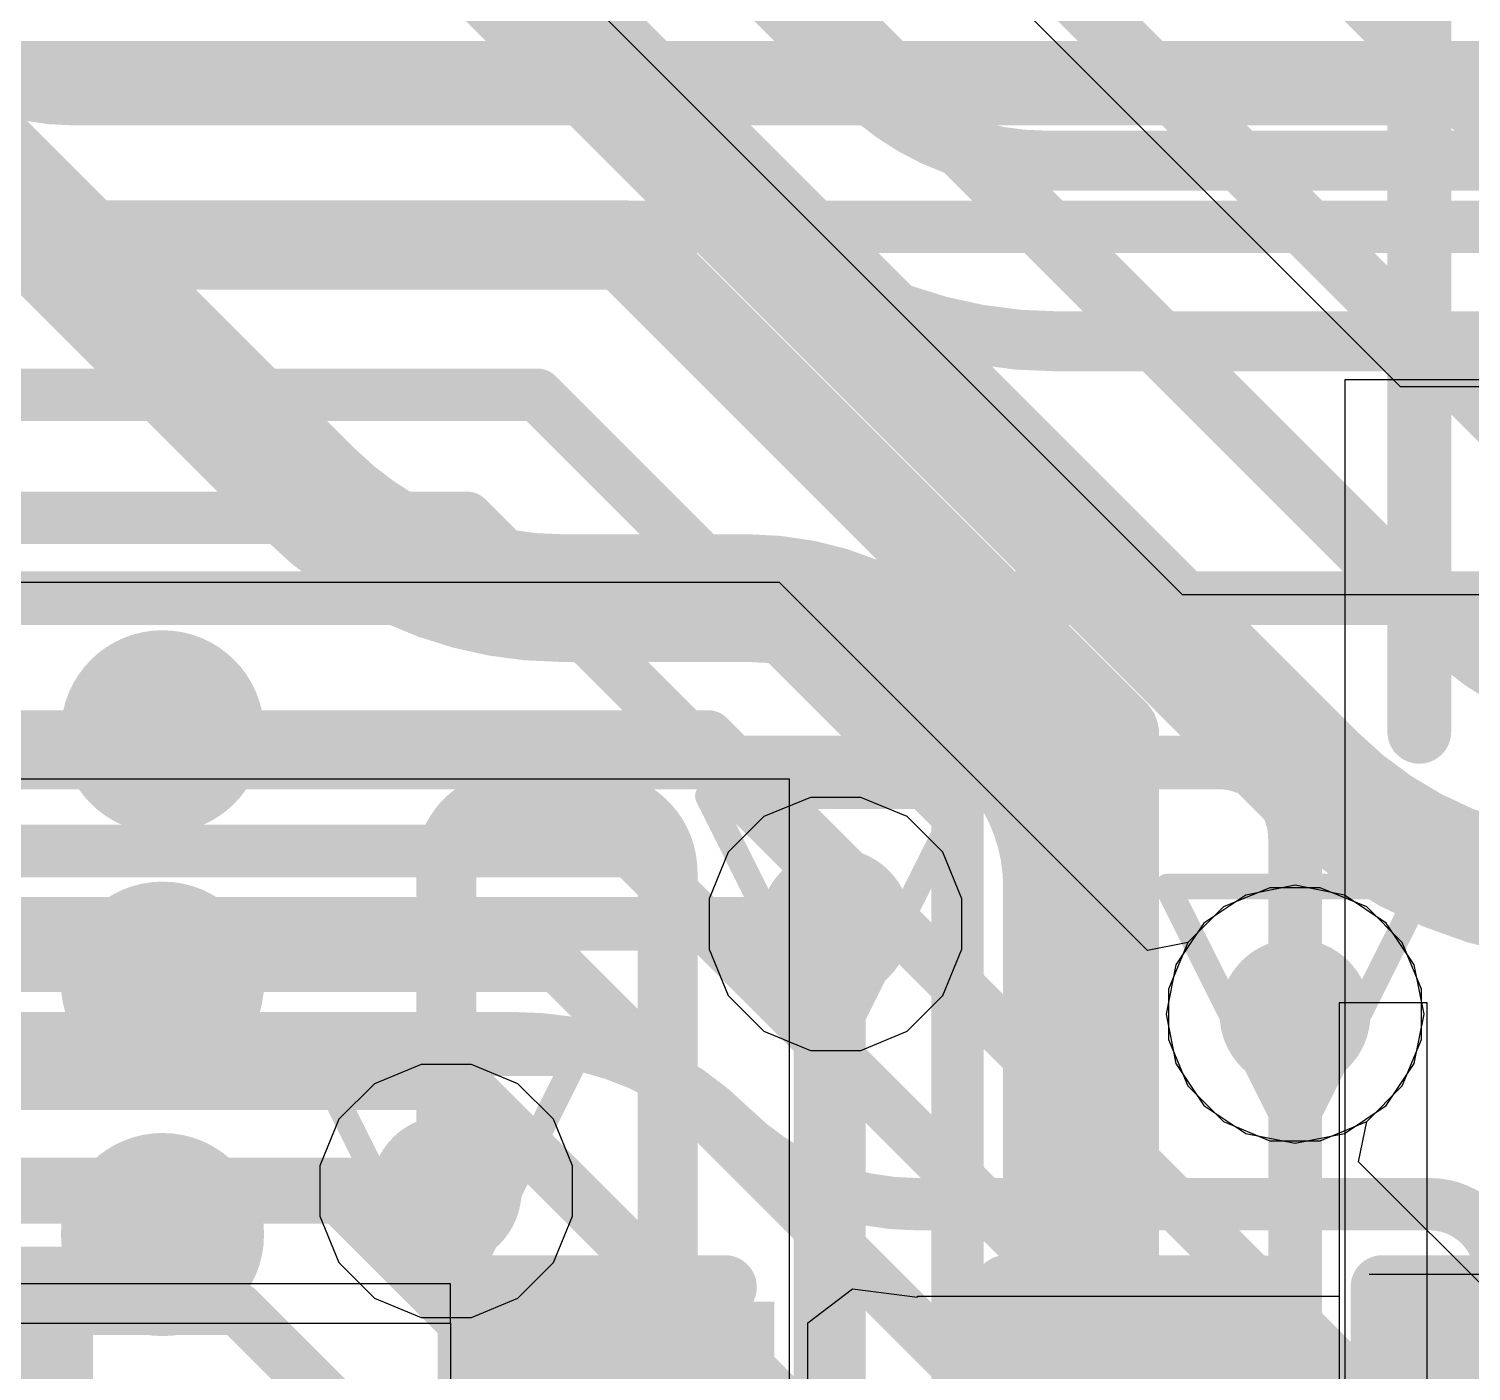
# Model space of a CAD drawing. Header units: inches. Extents: x -6 to 283, y -12 to 154.
# Drawn here: x 60.003 to 62.872, y -2.466 to 0.204 of the extents above; entities that cross this region are included whole.
import ezdxf

# ---------------------------------------------------------------- set-up
doc = ezdxf.new("R2010")
doc.units = ezdxf.units.IN
for name, color, linetype in [('Bottom Layer', 5, 'Continuous'), ('Bottom Overlay', 54, 'Continuous'), ('Bottom Paste', 16, 'Continuous'), ('Bottom Solder', 6, 'Continuous'), ('Drill Drawing', 1, 'Continuous'), ('GND-1', 16, 'Continuous'), ('GND-2', 90, 'Continuous'), ('GND-3', 216, 'Continuous'), ('GND-4', 54, 'Continuous'), ('PWR-1', 156, 'Continuous'), ('PWR-2', 130, 'Continuous'), ('Signal L1', 76, 'Continuous'), ('Signal L2', 6, 'Continuous'), ('Top Layer', 1, 'Continuous'), ('Top Overlay', 2, 'Continuous'), ('Top Paste', 8, 'Continuous'), ('Top Solder', 216, 'Continuous'), ('Via Holes', 16, 'Continuous')]:
    doc.layers.add(name, color=color, linetype=linetype)

# ---------------------------------------------------------------- blocks, each defined once
blk = doc.blocks.new('FBGA_153_11_5_13__B_56')
at = {"layer": 'Bottom Layer'}
h = blk.add_hatch(color=5, dxfattribs=at)
edge = h.paths.add_edge_path()
edge.add_arc((3.25000112, 3.25000112), 0.127, 0, 360)
h = blk.add_hatch(color=5, dxfattribs=at)
edge = h.paths.add_edge_path()
edge.add_arc((3.25000112, 2.74999958), 0.127, 0, 360)
h = blk.add_hatch(color=5, dxfattribs=at)
edge = h.paths.add_edge_path()
edge.add_arc((3.25000112, 2.25000058), 0.127, 0, 360)
at = {"layer": 'Bottom Paste'}
h = blk.add_hatch(color=16, dxfattribs=at)
edge = h.paths.add_edge_path()
edge.add_arc((3.25000112, 3.25000112), 0.127, 0, 360)
h = blk.add_hatch(color=16, dxfattribs=at)
edge = h.paths.add_edge_path()
edge.add_arc((3.25000112, 2.74999958), 0.127, 0, 360)
h = blk.add_hatch(color=16, dxfattribs=at)
edge = h.paths.add_edge_path()
edge.add_arc((3.25000112, 2.25000058), 0.127, 0, 360)
at = {"layer": 'Bottom Solder'}
h = blk.add_hatch(color=6, dxfattribs=at)
edge = h.paths.add_edge_path()
edge.add_arc((3.25000112, 3.25000112), 0.20200112, 0, 360)
h = blk.add_hatch(color=6, dxfattribs=at)
edge = h.paths.add_edge_path()
edge.add_arc((3.25000112, 2.74999958), 0.20200112, 0, 360)
h = blk.add_hatch(color=6, dxfattribs=at)
edge = h.paths.add_edge_path()
edge.add_arc((3.25000112, 2.25000058), 0.20200112, 0, 360)
at = {"layer": 'Bottom Overlay'}
blk.add_lwpolyline([(5.7500012, 3.25000112, 0.127, 0.127, 0), (5.7500012, 6.4999997, 0.127, 0.127, 0)], format="xyseb", dxfattribs=at)
blk.add_lwpolyline([(5.718251199999999, 3.25000112, 0.0635, 0.0635, 1), (5.7817512, 3.25000112, 0.0635, 0.0635, 1)], format="xyseb", close=True, dxfattribs=at)
blk = doc.blocks.new('R___0402_136')
at = {"layer": 'Top Layer'}
for points in [[(-0.6985, -0.3175), (-0.6985, 0.3175), (-0.2412999999999999, 0.3175), (-0.2413, -0.3175)], [(0.2412999999999999, -0.3175), (0.2413, 0.3175), (0.6985, 0.3175), (0.6985, -0.3175)]]:
    blk.add_hatch(color=1, dxfattribs=at).paths.add_polyline_path(points)
at = {"layer": 'Top Paste'}
for points in [[(-0.6985, -0.3175), (-0.6985, 0.3175), (-0.2412999999999999, 0.3175), (-0.2413, -0.3175)], [(0.2412999999999999, -0.3175), (0.2413, 0.3175), (0.6985, 0.3175), (0.6985, -0.3175)]]:
    blk.add_hatch(color=8, dxfattribs=at).paths.add_polyline_path(points)
at = {"layer": 'Top Solder'}
for points in [[(-0.75350116, -0.37250116), (-0.75350116, 0.37250116), (-0.1862988399999999, 0.37250116), (-0.18629884, -0.37250116)], [(0.1862988399999999, -0.37250116), (0.18629884, 0.37250116), (0.75350116, 0.37250116), (0.75350116, -0.37250116)]]:
    blk.add_hatch(color=216, dxfattribs=at).paths.add_polyline_path(points)
at = {"layer": 'Top Overlay'}
for points in [[(0.7874, 0.4064, 0.127, 0.127, 0), (-0.7874, 0.4064, 0.127, 0.127, 0)], [(-0.7874, 0.4064, 0.127, 0.127, 0), (-0.7874, -0.4064, 0.127, 0.127, 0)], [(0.7874, 0.4064, 0.127, 0.127, 0), (0.7874, -0.4064, 0.127, 0.127, 0)], [(0.7874, -0.4064, 0.127, 0.127, 0), (-0.7874, -0.4064, 0.127, 0.127, 0)], [(0.8128, -0.4318, 0.0032258, 0.0032258, 0), (-0.8128, -0.4318, 0.0032258, 0.0032258, 0)]]:
    blk.add_lwpolyline(points, format="xyseb", dxfattribs=at)
for points in [[(-0.8191499999999999, 0.4064, 0.0635, 0.0635, 1), (-0.7556499999999999, 0.4064, 0.0635, 0.0635, 1)], [(-0.8191499999999999, 0.4064, 0.0635, 0.0635, 1), (-0.7556499999999999, 0.4064, 0.0635, 0.0635, 1)], [(0.7556499999999999, 0.4064, 0.0635, 0.0635, 1), (0.8191499999999999, 0.4064, 0.0635, 0.0635, 1)], [(0.7556499999999999, 0.4064, 0.0635, 0.0635, 1), (0.8191499999999999, 0.4064, 0.0635, 0.0635, 1)], [(-0.8191499999999999, -0.4064, 0.0635, 0.0635, 1), (-0.7556499999999999, -0.4064, 0.0635, 0.0635, 1)], [(-0.8191499999999999, -0.4064, 0.0635, 0.0635, 1), (-0.7556499999999999, -0.4064, 0.0635, 0.0635, 1)], [(0.7556499999999999, -0.4064, 0.0635, 0.0635, 1), (0.8191499999999999, -0.4064, 0.0635, 0.0635, 1)], [(0.7556499999999999, -0.4064, 0.0635, 0.0635, 1), (0.8191499999999999, -0.4064, 0.0635, 0.0635, 1)], [(-0.81360518, -0.4318, 0.0016129, 0.0016129, 1), (-0.8119948199999999, -0.4318, 0.0016129, 0.0016129, 1)], [(0.8119948199999999, -0.4318, 0.0016129, 0.0016129, 1), (0.81360518, -0.4318, 0.0016129, 0.0016129, 1)]]:
    blk.add_lwpolyline(points, format="xyseb", close=True, dxfattribs=at)
blk = doc.blocks.new('C___0402_248')
at = {"layer": 'Top Layer'}
for points in [[(-0.6985, -0.3175), (-0.6985, 0.3175), (-0.2412999999999999, 0.3175), (-0.2413, -0.3175)], [(0.2412999999999999, -0.3175), (0.2413, 0.3175), (0.6985, 0.3175), (0.6985, -0.3175)]]:
    blk.add_hatch(color=1, dxfattribs=at).paths.add_polyline_path(points)
at = {"layer": 'Top Paste'}
for points in [[(-0.6985, -0.3175), (-0.6985, 0.3175), (-0.2412999999999999, 0.3175), (-0.2413, -0.3175)], [(0.2412999999999999, -0.3175), (0.2413, 0.3175), (0.6985, 0.3175), (0.6985, -0.3175)]]:
    blk.add_hatch(color=8, dxfattribs=at).paths.add_polyline_path(points)
at = {"layer": 'Top Solder'}
for points in [[(-0.7584998799999999, -0.37749988), (-0.7584998799999999, 0.37749988), (-0.18130012, 0.37749988), (-0.18130012, -0.37749988)], [(0.18130012, -0.37749988), (0.18130012, 0.37749988), (0.7584998799999999, 0.37749988), (0.7584998799999999, -0.37749988)]]:
    blk.add_hatch(color=216, dxfattribs=at).paths.add_polyline_path(points)
at = {"layer": 'Top Overlay'}
for points in [[(-0.27940254, 0.40640254, 0.127, 0.127, 0), (-0.7874, 0.4064, 0.127, 0.127, 0)], [(-0.7874, 0.4064, 0.127, 0.127, 0), (-0.7874, -0.4064, 0.127, 0.127, 0)], [(0.7874, 0.4064, 0.127, 0.127, 0), (0.2794, 0.4064, 0.127, 0.127, 0)], [(0.7874, 0.4064, 0.127, 0.127, 0), (0.7874, -0.4064, 0.127, 0.127, 0)], [(-0.27940254, -0.40640254, 0.127, 0.127, 0), (-0.7874, -0.4064, 0.127, 0.127, 0)], [(0.7874, -0.4064, 0.127, 0.127, 0), (0.2794, -0.4064, 0.127, 0.127, 0)]]:
    blk.add_lwpolyline(points, format="xyseb", dxfattribs=at)
for points in [[(-0.8191499999999999, 0.4064, 0.0635, 0.0635, 1), (-0.7556499999999999, 0.4064, 0.0635, 0.0635, 1)], [(-0.8191499999999999, 0.4064, 0.0635, 0.0635, 1), (-0.7556499999999999, 0.4064, 0.0635, 0.0635, 1)], [(-0.31115254, 0.40640254, 0.0635, 0.0635, 1), (-0.24765254, 0.40640254, 0.0635, 0.0635, 1)], [(0.24765, 0.4064, 0.0635, 0.0635, 1), (0.31115, 0.4064, 0.0635, 0.0635, 1)], [(0.7556499999999999, 0.4064, 0.0635, 0.0635, 1), (0.8191499999999999, 0.4064, 0.0635, 0.0635, 1)], [(0.7556499999999999, 0.4064, 0.0635, 0.0635, 1), (0.8191499999999999, 0.4064, 0.0635, 0.0635, 1)], [(-0.8191499999999999, -0.4064, 0.0635, 0.0635, 1), (-0.7556499999999999, -0.4064, 0.0635, 0.0635, 1)], [(-0.8191499999999999, -0.4064, 0.0635, 0.0635, 1), (-0.7556499999999999, -0.4064, 0.0635, 0.0635, 1)], [(-0.31115254, -0.40640254, 0.0635, 0.0635, 1), (-0.24765254, -0.40640254, 0.0635, 0.0635, 1)], [(0.24765, -0.4064, 0.0635, 0.0635, 1), (0.31115, -0.4064, 0.0635, 0.0635, 1)], [(0.7556499999999999, -0.4064, 0.0635, 0.0635, 1), (0.8191499999999999, -0.4064, 0.0635, 0.0635, 1)], [(0.7556499999999999, -0.4064, 0.0635, 0.0635, 1), (0.8191499999999999, -0.4064, 0.0635, 0.0635, 1)]]:
    blk.add_lwpolyline(points, format="xyseb", close=True, dxfattribs=at)
blk = doc.blocks.new('C___0402_300')
at = {"layer": 'Top Layer'}
for points in [[(-0.6985, -0.3175), (-0.6985, 0.3175), (-0.2412999999999999, 0.3175), (-0.2413, -0.3175)], [(0.2412999999999999, -0.3175), (0.2413, 0.3175), (0.6985, 0.3175), (0.6985, -0.3175)]]:
    blk.add_hatch(color=1, dxfattribs=at).paths.add_polyline_path(points)
at = {"layer": 'Top Paste'}
for points in [[(-0.6985, -0.3175), (-0.6985, 0.3175), (-0.2412999999999999, 0.3175), (-0.2413, -0.3175)], [(0.2412999999999999, -0.3175), (0.2413, 0.3175), (0.6985, 0.3175), (0.6985, -0.3175)]]:
    blk.add_hatch(color=8, dxfattribs=at).paths.add_polyline_path(points)
at = {"layer": 'Top Solder'}
for points in [[(-0.7584998799999999, -0.37749988), (-0.7584998799999999, 0.37749988), (-0.18130012, 0.37749988), (-0.18130012, -0.37749988)], [(0.18130012, -0.37749988), (0.18130012, 0.37749988), (0.7584998799999999, 0.37749988), (0.7584998799999999, -0.37749988)]]:
    blk.add_hatch(color=216, dxfattribs=at).paths.add_polyline_path(points)
at = {"layer": 'Top Overlay'}
for points in [[(-0.7874, 0.4064, 0.127, 0.127, 0), (-0.7874, -0.4064, 0.127, 0.127, 0)], [(-0.2794, 0.4064, 0.127, 0.127, 0), (-0.7874, 0.4064, 0.127, 0.127, 0)], [(0.7874, 0.4064, 0.127, 0.127, 0), (0.2794, 0.4064, 0.127, 0.127, 0)], [(0.7874, 0.4064, 0.127, 0.127, 0), (0.7874, -0.4064, 0.127, 0.127, 0)], [(-0.2794, -0.4064, 0.127, 0.127, 0), (-0.7874, -0.4064, 0.127, 0.127, 0)], [(0.7874, -0.4064, 0.127, 0.127, 0), (0.2794, -0.4064, 0.127, 0.127, 0)]]:
    blk.add_lwpolyline(points, format="xyseb", dxfattribs=at)
for points in [[(-0.8191499999999999, 0.4064, 0.0635, 0.0635, 1), (-0.7556499999999999, 0.4064, 0.0635, 0.0635, 1)], [(-0.8191499999999999, 0.4064, 0.0635, 0.0635, 1), (-0.7556499999999999, 0.4064, 0.0635, 0.0635, 1)], [(-0.31115, 0.4064, 0.0635, 0.0635, 1), (-0.24765, 0.4064, 0.0635, 0.0635, 1)], [(0.24765, 0.4064, 0.0635, 0.0635, 1), (0.31115, 0.4064, 0.0635, 0.0635, 1)], [(0.7556499999999999, 0.4064, 0.0635, 0.0635, 1), (0.8191499999999999, 0.4064, 0.0635, 0.0635, 1)], [(0.7556499999999999, 0.4064, 0.0635, 0.0635, 1), (0.8191499999999999, 0.4064, 0.0635, 0.0635, 1)], [(-0.8191499999999999, -0.4064, 0.0635, 0.0635, 1), (-0.7556499999999999, -0.4064, 0.0635, 0.0635, 1)], [(-0.8191499999999999, -0.4064, 0.0635, 0.0635, 1), (-0.7556499999999999, -0.4064, 0.0635, 0.0635, 1)], [(-0.31115, -0.4064, 0.0635, 0.0635, 1), (-0.24765, -0.4064, 0.0635, 0.0635, 1)], [(0.24765, -0.4064, 0.0635, 0.0635, 1), (0.31115, -0.4064, 0.0635, 0.0635, 1)], [(0.7556499999999999, -0.4064, 0.0635, 0.0635, 1), (0.8191499999999999, -0.4064, 0.0635, 0.0635, 1)], [(0.7556499999999999, -0.4064, 0.0635, 0.0635, 1), (0.8191499999999999, -0.4064, 0.0635, 0.0635, 1)]]:
    blk.add_lwpolyline(points, format="xyseb", close=True, dxfattribs=at)

msp = doc.modelspace()

# ---------------------------------------------------------------- hatches: boundary and pattern name
at = {"layer": 'Bottom Layer'}
h = msp.add_hatch(color=5, dxfattribs=at)
edge = h.paths.add_edge_path()
edge.add_arc((62.52215334, -1.7560925), 0.1499997, 0, 360)
at = {"layer": 'GND-1'}
h = msp.add_hatch(color=16, dxfattribs=at)
edge = h.paths.add_edge_path()
edge.add_arc((61.60803781999999, -1.57638242), 0.1499997, 0, 360)
h = msp.add_hatch(color=16, dxfattribs=at)
edge = h.paths.add_edge_path()
edge.add_arc((62.52215334, -1.7560925), 0.1499997, 0, 360)
h = msp.add_hatch(color=16, dxfattribs=at)
edge = h.paths.add_edge_path()
edge.add_arc((60.83356133999999, -2.10766914), 0.1499997, 0, 360)
at = {"layer": 'GND-2'}
h = msp.add_hatch(color=90, dxfattribs=at)
edge = h.paths.add_edge_path()
edge.add_arc((62.52215334, -1.7560925), 0.1499997, 0, 360)
at = {"layer": 'GND-3'}
h = msp.add_hatch(color=216, dxfattribs=at)
edge = h.paths.add_edge_path()
edge.add_arc((62.52215334, -1.7560925), 0.1499997, 0, 360)
at = {"layer": 'GND-4'}
h = msp.add_hatch(color=54, dxfattribs=at)
edge = h.paths.add_edge_path()
edge.add_arc((62.52215334, -1.7560925), 0.1499997, 0, 360)
at = {"layer": 'PWR-1'}
h = msp.add_hatch(color=156, dxfattribs=at)
edge = h.paths.add_edge_path()
edge.add_arc((62.52215334, -1.7560925), 0.1499997, 0, 360)
at = {"layer": 'PWR-2'}
h = msp.add_hatch(color=130, dxfattribs=at)
edge = h.paths.add_edge_path()
edge.add_arc((62.52215334, -1.7560925), 0.1499997, 0, 360)
at = {"layer": 'Signal L1'}
h = msp.add_hatch(color=76, dxfattribs=at)
edge = h.paths.add_edge_path()
edge.add_arc((61.60803781999999, -1.57638242), 0.1499997, 0, 360)
h = msp.add_hatch(color=76, dxfattribs=at)
edge = h.paths.add_edge_path()
edge.add_arc((62.52215334, -1.7560925), 0.1499997, 0, 360)
h = msp.add_hatch(color=76, dxfattribs=at)
edge = h.paths.add_edge_path()
edge.add_arc((60.83356133999999, -2.10766914), 0.1499997, 0, 360)
at = {"layer": 'Signal L2'}
h = msp.add_hatch(color=6, dxfattribs=at)
edge = h.paths.add_edge_path()
edge.add_arc((62.52215334, -1.7560925), 0.1499997, 0, 360)
at = {"layer": 'Top Layer'}
h = msp.add_hatch(color=1, dxfattribs=at)
edge = h.paths.add_edge_path()
edge.add_arc((61.60803781999999, -1.57638242), 0.1499997, 0, 360)
h = msp.add_hatch(color=1, dxfattribs=at)
edge = h.paths.add_edge_path()
edge.add_arc((62.52215334, -1.7560925), 0.1499997, 0, 360)
h = msp.add_hatch(color=1, dxfattribs=at)
edge = h.paths.add_edge_path()
edge.add_arc((60.83356133999999, -2.10766914), 0.1499997, 0, 360)
at = {"layer": 'Via Holes'}
h = msp.add_hatch(color=7, dxfattribs=at)
edge = h.paths.add_edge_path()
edge.add_arc((61.60803781999999, -1.57638242), 0.07499858, 0, 360)
h = msp.add_hatch(color=7, dxfattribs=at)
edge = h.paths.add_edge_path()
edge.add_arc((62.52215334, -1.7560925), 0.07499858, 0, 360)
h = msp.add_hatch(color=7, dxfattribs=at)
edge = h.paths.add_edge_path()
edge.add_arc((60.83356133999999, -2.10766914), 0.07499858, 0, 360)

# ---------------------------------------------------------------- linework, layer by layer
at = {"layer": 'Bottom Layer'}
for p, q in [((58.7919703, 3.4322004), (62.7314976, -0.5073269)), ((62.6215156, -0.49430432), (62.6215156, -5.54083474)), ((66.85624677999999, -0.49430432), (62.6215156, -0.49430432)), ((62.7314976, -0.5073269), (79.81581446, -0.5073269)), ((61.51682896, -1.28851914), (54.93972756, -1.28851914)), ((61.51682896, -7.174826899999999), (61.51682896, -1.28851914))]:
    msp.add_line(p, q, dxfattribs=at)
for points in [[(58.47354573999999, 0.12758166, 0.10414, 0.10414, 0), (63.08886797999999, 0.12758166, 0.10414, 0.10414, 0)], [(58.30815109999999, -0.2262632, 0.1778, 0.1778, 0), (61.19020527999999, -0.2262632, 0.1778, 0.1778, 0)], [(61.19020527999999, -0.2262632, 0.1778, 0.1778, 0), (62.16281446, -1.19887238, 0.1778, 0.1778, 0)], [(58.06217749999999, -0.52390802, 0.10414, 0.10414, 0), (61.0145719, -0.52390802, 0.10414, 0.10414, 0)], [(61.0145719, -0.52390802, 0.10414, 0.10414, 0), (61.85098374, -1.36031986, 0.10414, 0.10414, 0)], [(57.90492102, -0.76866242, 0.10414, 0.10414, 0), (60.87461027999999, -0.76866242, 0.10414, 0.10414, 0)], [(60.87461027999999, -0.76866242, 0.10414, 0.10414, 0), (61.57670438, -1.47075652, 0.10414, 0.10414, 0)], [(62.16281446, -7.78197834, 0.1778, 0.1778, 0), (62.16281446, -1.19887238, 0.1778, 0.1778, 0)], [(61.85098374, -5.87596488, 0.10414, 0.10414, 0), (61.85098374, -1.36031986, 0.10414, 0.10414, 0)], [(61.57670438, -5.39394908, 0.10414, 0.10414, 0), (61.57670438, -1.47075652, 0.10414, 0.10414, 0)], [(62.52215334, -8.21159902, 0.10668, 0.10668, 0), (62.52215334, -1.7560925, 0.10668, 0.10668, 0)]]:
    msp.add_lwpolyline(points, format="xyseb", dxfattribs=at)
for points in [[(61.14575528, -0.2262632, 0.08889999999999999, 0.08889999999999999, 1), (61.23465528000001, -0.2262632, 0.08889999999999999, 0.08889999999999999, 1)], [(61.14575528, -0.2262632, 0.08889999999999999, 0.08889999999999999, 1), (61.23465528000001, -0.2262632, 0.08889999999999999, 0.08889999999999999, 1)], [(60.9885369, -0.52390802, 0.05207, 0.05207, 1), (61.04060689999999, -0.52390802, 0.05207, 0.05207, 1)], [(60.9885369, -0.52390802, 0.05207, 0.05207, 1), (61.04060689999999, -0.52390802, 0.05207, 0.05207, 1)], [(60.84857528, -0.76866242, 0.05207, 0.05207, 1), (60.90064528, -0.76866242, 0.05207, 0.05207, 1)], [(60.84857528, -0.76866242, 0.05207, 0.05207, 1), (60.90064528, -0.76866242, 0.05207, 0.05207, 1)], [(62.11836446, -1.19887238, 0.08889999999999999, 0.08889999999999999, 1), (62.20726446, -1.19887238, 0.08889999999999999, 0.08889999999999999, 1)], [(62.11836446, -1.19887238, 0.08889999999999999, 0.08889999999999999, 1), (62.20726446, -1.19887238, 0.08889999999999999, 0.08889999999999999, 1)], [(61.82494874, -1.36031986, 0.05207, 0.05207, 1), (61.87701874, -1.36031986, 0.05207, 0.05207, 1)], [(61.82494874, -1.36031986, 0.05207, 0.05207, 1), (61.87701874, -1.36031986, 0.05207, 0.05207, 1)], [(61.55066938, -1.47075652, 0.05207, 0.05207, 1), (61.60273938, -1.47075652, 0.05207, 0.05207, 1)], [(61.55066938, -1.47075652, 0.05207, 0.05207, 1), (61.60273938, -1.47075652, 0.05207, 0.05207, 1)], [(62.49548333999999, -1.7560925, 0.05333999999999999, 0.05333999999999999, 1), (62.54882333999999, -1.7560925, 0.05333999999999999, 0.05333999999999999, 1)]]:
    msp.add_lwpolyline(points, format="xyseb", close=True, dxfattribs=at)
at = {"layer": 'Drill Drawing'}
for points in [[(61.35403782, -1.32238242, 0.0508, 0.0508, 0), (61.86203782, -1.32238242, 0.0508, 0.0508, 0)], [(61.35403782, -1.32238242, 0.0508, 0.0508, 0), (61.60803781999999, -1.83038242, 0.0508, 0.0508, 0)], [(61.60803781999999, -1.83038242, 0.0508, 0.0508, 0), (61.86203782, -1.32238242, 0.0508, 0.0508, 0)], [(62.26815333999999, -1.5020925, 0.0508, 0.0508, 0), (62.77615333999999, -1.5020925, 0.0508, 0.0508, 0)], [(62.26815333999999, -1.5020925, 0.0508, 0.0508, 0), (62.52215334, -2.0100925, 0.0508, 0.0508, 0)], [(62.52215334, -2.0100925, 0.0508, 0.0508, 0), (62.77615333999999, -1.5020925, 0.0508, 0.0508, 0)], [(60.57956134, -1.85366914, 0.0508, 0.0508, 0), (61.08756134, -1.85366914, 0.0508, 0.0508, 0)], [(60.57956134, -1.85366914, 0.0508, 0.0508, 0), (60.83356133999999, -2.36166914, 0.0508, 0.0508, 0)], [(60.83356133999999, -2.36166914, 0.0508, 0.0508, 0), (61.08756134, -1.85366914, 0.0508, 0.0508, 0)]]:
    msp.add_lwpolyline(points, format="xyseb", dxfattribs=at)
for points in [[(61.34133782, -1.32238242, 0.0254, 0.0254, 1), (61.36673782, -1.32238242, 0.0254, 0.0254, 1)], [(61.34133782, -1.32238242, 0.0254, 0.0254, 1), (61.36673782, -1.32238242, 0.0254, 0.0254, 1)], [(61.84933782, -1.32238242, 0.0254, 0.0254, 1), (61.87473781999999, -1.32238242, 0.0254, 0.0254, 1)], [(61.84933782, -1.32238242, 0.0254, 0.0254, 1), (61.87473781999999, -1.32238242, 0.0254, 0.0254, 1)], [(62.25545334, -1.5020925, 0.0254, 0.0254, 1), (62.28085334, -1.5020925, 0.0254, 0.0254, 1)], [(62.25545334, -1.5020925, 0.0254, 0.0254, 1), (62.28085334, -1.5020925, 0.0254, 0.0254, 1)], [(62.76345334, -1.5020925, 0.0254, 0.0254, 1), (62.78885334, -1.5020925, 0.0254, 0.0254, 1)], [(62.76345334, -1.5020925, 0.0254, 0.0254, 1), (62.78885334, -1.5020925, 0.0254, 0.0254, 1)], [(61.59533781999999, -1.83038242, 0.0254, 0.0254, 1), (61.62073782, -1.83038242, 0.0254, 0.0254, 1)], [(61.59533781999999, -1.83038242, 0.0254, 0.0254, 1), (61.62073782, -1.83038242, 0.0254, 0.0254, 1)], [(60.56686134, -1.85366914, 0.0254, 0.0254, 1), (60.59226134, -1.85366914, 0.0254, 0.0254, 1)], [(60.56686134, -1.85366914, 0.0254, 0.0254, 1), (60.59226134, -1.85366914, 0.0254, 0.0254, 1)], [(61.07486133999999, -1.85366914, 0.0254, 0.0254, 1), (61.10026134, -1.85366914, 0.0254, 0.0254, 1)], [(61.07486133999999, -1.85366914, 0.0254, 0.0254, 1), (61.10026134, -1.85366914, 0.0254, 0.0254, 1)], [(62.50945333999999, -2.0100925, 0.0254, 0.0254, 1), (62.53485333999999, -2.0100925, 0.0254, 0.0254, 1)], [(62.50945333999999, -2.0100925, 0.0254, 0.0254, 1), (62.53485333999999, -2.0100925, 0.0254, 0.0254, 1)], [(60.82086134, -2.36166914, 0.0254, 0.0254, 1), (60.84626134, -2.36166914, 0.0254, 0.0254, 1)], [(60.82086134, -2.36166914, 0.0254, 0.0254, 1), (60.84626134, -2.36166914, 0.0254, 0.0254, 1)]]:
    msp.add_lwpolyline(points, format="xyseb", close=True, dxfattribs=at)
at = {"layer": 'GND-1'}
for p, q in [((61.55799219999999, -1.32478272), (61.46551842, -1.36308592)), ((61.65808344, -1.32478272), (61.55799219999999, -1.32478272)), ((61.75055722, -1.36308592), (61.65808344, -1.32478272)), ((61.46551842, -1.36308592), (61.39474131999999, -1.43386302)), ((61.82133432, -1.43386302), (61.75055722, -1.36308592)), ((61.39474131999999, -1.43386302), (61.35643812, -1.5263368)), ((61.85963751999999, -1.5263368), (61.82133432, -1.43386302)), ((62.47210772, -1.5044928), (62.37963394, -1.542796)), ((62.57219896, -1.5044928), (62.47210772, -1.5044928)), ((62.66467274, -1.542796), (62.57219896, -1.5044928)), ((61.35643812, -1.5263368), (61.35643812, -1.62642804)), ((61.85963751999999, -1.62642804), (61.85963751999999, -1.5263368)), ((62.37963394, -1.542796), (62.30885684, -1.6135731)), ((62.73544984, -1.6135731), (62.66467274, -1.542796)), ((61.35643812, -1.62642804), (61.39474131999999, -1.71890182)), ((61.82133432, -1.71890182), (61.85963751999999, -1.62642804)), ((62.30885684, -1.6135731), (62.27055363999999, -1.70604688)), ((62.77375304, -1.70604688), (62.73544984, -1.6135731)), ((61.39474131999999, -1.71890182), (61.46551842, -1.78967892)), ((61.75055722, -1.78967892), (61.82133432, -1.71890182)), ((62.27055363999999, -1.70604688), (62.27055363999999, -1.80613812)), ((62.77375304, -1.80613812), (62.77375304, -1.70604688)), ((61.46551842, -1.78967892), (61.55799219999999, -1.82798212)), ((61.65808344, -1.82798212), (61.75055722, -1.78967892)), ((62.27055363999999, -1.80613812), (62.30885684, -1.8986119)), ((62.73544984, -1.8986119), (62.77375304, -1.80613812)), ((61.55799219999999, -1.82798212), (61.65808344, -1.82798212)), ((60.78351571999999, -1.85606944), (60.69104193999999, -1.89437264)), ((60.88360695999999, -1.85606944), (60.78351571999999, -1.85606944)), ((60.97608073999999, -1.89437264), (60.88360695999999, -1.85606944)), ((60.69104193999999, -1.89437264), (60.62026484, -1.96514974)), ((61.04685783999999, -1.96514974), (60.97608073999999, -1.89437264)), ((62.30885684, -1.8986119), (62.37963394, -1.969389)), ((62.66467274, -1.969389), (62.73544984, -1.8986119)), ((60.62026484, -1.96514974), (60.58196164, -2.05762352)), ((61.08516104, -2.05762352), (61.04685783999999, -1.96514974)), ((62.37963394, -1.969389), (62.47210772, -2.0076922)), ((62.57219896, -2.0076922), (62.66467274, -1.969389)), ((62.47210772, -2.0076922), (62.57219896, -2.0076922)), ((60.58196164, -2.05762352), (60.58196164, -2.15771476)), ((61.08516104, -2.15771476), (61.08516104, -2.05762352)), ((60.58196164, -2.15771476), (60.62026484, -2.25018854)), ((61.04685783999999, -2.25018854), (61.08516104, -2.15771476)), ((60.62026484, -2.25018854), (60.69104193999999, -2.32096564)), ((60.97608073999999, -2.32096564), (61.04685783999999, -2.25018854)), ((60.69104193999999, -2.32096564), (60.78351571999999, -2.35926884)), ((60.88360695999999, -2.35926884), (60.97608073999999, -2.32096564)), ((60.78351571999999, -2.35926884), (60.88360695999999, -2.35926884))]:
    msp.add_line(p, q, dxfattribs=at)
at = {"layer": 'GND-2'}
for p, q in [((62.47210772, -1.5044928), (62.37963394, -1.542796)), ((62.57219896, -1.5044928), (62.47210772, -1.5044928)), ((62.66467274, -1.542796), (62.57219896, -1.5044928)), ((62.37963394, -1.542796), (62.30885684, -1.6135731)), ((62.73544984, -1.6135731), (62.66467274, -1.542796)), ((62.30885684, -1.6135731), (62.27055363999999, -1.70604688)), ((62.77375304, -1.70604688), (62.73544984, -1.6135731)), ((62.27055363999999, -1.70604688), (62.27055363999999, -1.80613812)), ((62.77375304, -1.80613812), (62.77375304, -1.70604688)), ((62.27055363999999, -1.80613812), (62.30885684, -1.8986119)), ((62.73544984, -1.8986119), (62.77375304, -1.80613812)), ((62.30885684, -1.8986119), (62.37963394, -1.969389)), ((62.66467274, -1.969389), (62.73544984, -1.8986119)), ((62.37963394, -1.969389), (62.47210772, -2.0076922)), ((62.57219896, -2.0076922), (62.66467274, -1.969389)), ((62.47210772, -2.0076922), (62.57219896, -2.0076922))]:
    msp.add_line(p, q, dxfattribs=at)
at = {"layer": 'GND-3'}
for p, q in [((62.47210772, -1.5044928), (62.37963394, -1.542796)), ((62.57219896, -1.5044928), (62.47210772, -1.5044928)), ((62.66467274, -1.542796), (62.57219896, -1.5044928)), ((62.37963394, -1.542796), (62.30885684, -1.6135731)), ((62.73544984, -1.6135731), (62.66467274, -1.542796)), ((62.30885684, -1.6135731), (62.27055363999999, -1.70604688)), ((62.77375304, -1.70604688), (62.73544984, -1.6135731)), ((62.27055363999999, -1.70604688), (62.27055363999999, -1.80613812)), ((62.77375304, -1.80613812), (62.77375304, -1.70604688)), ((62.27055363999999, -1.80613812), (62.30885684, -1.8986119)), ((62.73544984, -1.8986119), (62.77375304, -1.80613812)), ((62.30885684, -1.8986119), (62.37963394, -1.969389)), ((62.66467274, -1.969389), (62.73544984, -1.8986119)), ((62.37963394, -1.969389), (62.47210772, -2.0076922)), ((62.57219896, -2.0076922), (62.66467274, -1.969389)), ((62.47210772, -2.0076922), (62.57219896, -2.0076922))]:
    msp.add_line(p, q, dxfattribs=at)
at = {"layer": 'GND-4'}
for p, q in [((62.47210772, -1.5044928), (62.37963394, -1.542796)), ((62.57219896, -1.5044928), (62.47210772, -1.5044928)), ((62.66467274, -1.542796), (62.57219896, -1.5044928)), ((62.37963394, -1.542796), (62.30885684, -1.6135731)), ((62.73544984, -1.6135731), (62.66467274, -1.542796)), ((62.30885684, -1.6135731), (62.27055363999999, -1.70604688)), ((62.77375304, -1.70604688), (62.73544984, -1.6135731)), ((62.27055363999999, -1.70604688), (62.27055363999999, -1.80613812)), ((62.77375304, -1.80613812), (62.77375304, -1.70604688)), ((62.27055363999999, -1.80613812), (62.30885684, -1.8986119)), ((62.73544984, -1.8986119), (62.77375304, -1.80613812)), ((62.30885684, -1.8986119), (62.37963394, -1.969389)), ((62.66467274, -1.969389), (62.73544984, -1.8986119)), ((62.37963394, -1.969389), (62.47210772, -2.0076922)), ((62.57219896, -2.0076922), (62.66467274, -1.969389)), ((62.47210772, -2.0076922), (62.57219896, -2.0076922))]:
    msp.add_line(p, q, dxfattribs=at)
at = {"layer": 'PWR-1'}
for p, q in [((62.42398488, -1.51909018), (62.34075923999999, -1.5746984)), ((62.52215334, -1.49956266), (62.42398488, -1.51909018)), ((62.6203218, -1.51909018), (62.52215334, -1.49956266)), ((62.70354744, -1.5746984), (62.6203218, -1.51909018)), ((62.34075923999999, -1.5746984), (62.28515101999999, -1.65792404)), ((62.75915566, -1.65792404), (62.70354744, -1.5746984)), ((62.28515101999999, -1.65792404), (62.2656235, -1.7560925)), ((62.77868317999999, -1.7560925), (62.75915566, -1.65792404)), ((62.2656235, -1.7560925), (62.28515101999999, -1.85426096)), ((62.75915566, -1.85426096), (62.77868317999999, -1.7560925)), ((62.28515101999999, -1.85426096), (62.34075923999999, -1.9374866)), ((62.70354744, -1.9374866), (62.75915566, -1.85426096)), ((62.34075923999999, -1.9374866), (62.42398488, -1.99309482)), ((62.6203218, -1.99309482), (62.70354744, -1.9374866)), ((62.42398488, -1.99309482), (62.52215334, -2.01262234)), ((62.52215334, -2.01262234), (62.6203218, -1.99309482))]:
    msp.add_line(p, q, dxfattribs=at)
at = {"layer": 'PWR-2'}
for p, q in [((61.4964099, -0.8975039199999999), (56.28762682, -0.8975039199999999)), ((62.22846838, -1.6295624), (61.4964099, -0.8975039199999999)), ((62.47210772, -1.5044928), (62.37963394, -1.542796)), ((62.57219896, -1.5044928), (62.47210772, -1.5044928)), ((62.66467274, -1.542796), (62.57219896, -1.5044928)), ((62.37963394, -1.542796), (62.30885937999999, -1.61357056)), ((62.73544984, -1.6135731), (62.66467274, -1.542796)), ((62.30885937999999, -1.61357056), (62.22846838, -1.6295624)), ((62.77375304, -1.70604688), (62.73544984, -1.6135731)), ((62.77375304, -1.80613812), (62.77375304, -1.70604688)), ((62.73544984, -1.8986119), (62.77375304, -1.80613812)), ((62.66467528, -1.96938646), (62.73544984, -1.8986119)), ((62.64868344, -2.04977746), (62.66467528, -1.96938646)), ((63.05425285999999, -2.45534688), (62.64868344, -2.04977746))]:
    msp.add_line(p, q, dxfattribs=at)
for points in [[(54.4968303, -1.20357138, 0.10414, 0.10414, 0), (61.3548303, -1.20357138, 0.10414, 0.10414, 0)], [(61.3548303, -1.20357138, 0.10414, 0.10414, 0), (62.91355718, -2.76229826, 0.10414, 0.10414, 0)], [(54.61225044, -1.43150082, 0.10414, 0.10414, 0), (61.20115268, -1.43150082, 0.10414, 0.10414, 0)], [(61.20115268, -1.43150082, 0.10414, 0.10414, 0), (62.84235844, -3.07270658, 0.10414, 0.10414, 0)], [(54.67485382, -1.65985698, 0.10414, 0.10414, 0), (61.05549384, -1.65985698, 0.10414, 0.10414, 0)], [(61.05549384, -1.65985698, 0.10414, 0.10414, 0), (62.75526184, -3.35962498, 0.10414, 0.10414, 0)], [(54.78376648, -1.89435232, 0.10414, 0.10414, 0), (60.86930422, -1.89435232, 0.10414, 0.10414, 0)], [(60.86930422, -1.89435232, 0.10414, 0.10414, 0), (63.02346551999999, -4.04851362, 0.10414, 0.10414, 0)], [(54.89623768, -2.12081872, 0.10414, 0.10414, 0), (60.62025976, -2.12081872, 0.10414, 0.10414, 0)], [(60.62025976, -2.12081872, 0.10414, 0.10414, 0), (63.17996762, -4.68052658, 0.10414, 0.10414, 0)], [(55.00387272, -2.3420832, 0.10414, 0.10414, 0), (60.41956674, -2.3420832, 0.10414, 0.10414, 0)], [(60.41956674, -2.3420832, 0.10414, 0.10414, 0), (63.07542884, -4.9979453, 0.10414, 0.10414, 0)]]:
    msp.add_lwpolyline(points, format="xyseb", dxfattribs=at)
for points in [[(61.3287953, -1.20357138, 0.05207, 0.05207, 1), (61.3808653, -1.20357138, 0.05207, 0.05207, 1)], [(61.3287953, -1.20357138, 0.05207, 0.05207, 1), (61.3808653, -1.20357138, 0.05207, 0.05207, 1)], [(61.17511767999999, -1.43150082, 0.05207, 0.05207, 1), (61.22718767999999, -1.43150082, 0.05207, 0.05207, 1)], [(61.17511767999999, -1.43150082, 0.05207, 0.05207, 1), (61.22718767999999, -1.43150082, 0.05207, 0.05207, 1)], [(61.02945884, -1.65985698, 0.05207, 0.05207, 1), (61.08152884, -1.65985698, 0.05207, 0.05207, 1)], [(61.02945884, -1.65985698, 0.05207, 0.05207, 1), (61.08152884, -1.65985698, 0.05207, 0.05207, 1)], [(60.84326922, -1.89435232, 0.05207, 0.05207, 1), (60.89533922, -1.89435232, 0.05207, 0.05207, 1)], [(60.84326922, -1.89435232, 0.05207, 0.05207, 1), (60.89533922, -1.89435232, 0.05207, 0.05207, 1)], [(60.59422475999999, -2.12081872, 0.05207, 0.05207, 1), (60.64629476, -2.12081872, 0.05207, 0.05207, 1)], [(60.59422475999999, -2.12081872, 0.05207, 0.05207, 1), (60.64629476, -2.12081872, 0.05207, 0.05207, 1)], [(60.39353173999999, -2.3420832, 0.05207, 0.05207, 1), (60.44560174, -2.3420832, 0.05207, 0.05207, 1)], [(60.39353173999999, -2.3420832, 0.05207, 0.05207, 1), (60.44560174, -2.3420832, 0.05207, 0.05207, 1)]]:
    msp.add_lwpolyline(points, format="xyseb", close=True, dxfattribs=at)
at = {"layer": 'Signal L1'}
for points in [[(59.15873106, 2.59099304, 0.11938, 0.11938, 0), (61.65268594, 0.09703815999999998, 0.11938, 0.11938, 0)], [(58.86202096, 2.3894923, 0.11938, 0.11938, 0), (61.39772582, -0.14622272, 0.11938, 0.11938, 0)], [(57.79592453999999, 2.04528928, 0.254, 0.254, 0), (60.5618296, -0.7206157799999999, 0.254, 0.254, 0)], [(61.65268594, 0.09703815999999998, 0.11938, 0.11938, 0), (61.65406262, 0.09565386, 0.11938, 0.11938, 0)], [(62.02589321999999, -0.05831586, 0.11938, 0.11938, -0.2002343432358431), (61.65406262, 0.09565386, 0.11938, 0.11938, 0)], [(62.02589321999999, -0.05831586, 0.11938, 0.11938, 0), (70.89375204, -0.05831586, 0.11938, 0.11938, 0)], [(61.39772582, -0.14622272, 0.11938, 0.11938, 0), (61.39955207999999, -0.14805406, 0.11938, 0.11938, 0)], [(62.05202981999999, -0.41790112, 0.11938, 0.11938, -0.1998070661112784), (61.39955207999999, -0.14805406, 0.11938, 0.11938, 0)], [(62.05202981999999, -0.41790112, 0.11938, 0.11938, 0), (70.96779557999999, -0.4179061999999999, 0.11938, 0.11938, 0)], [(61.06361167999999, -0.9284614399999999, 0.254, 0.254, -0.1989135700859514), (60.56182706, -0.72061832, 0.254, 0.254, 0)], [(61.06361167999999, -0.9284589, 0.254, 0.254, 0), (61.43232061999999, -0.9284589, 0.254, 0.254, 0)], [(61.43232061999999, -0.9284589, 0.254, 0.254, -0.198712111676343), (61.82657941999999, -1.09158786, 0.254, 0.254, 0)], [(61.82657941999999, -1.09158786, 0.254, 0.254, -0.0001926413059271715), (61.82688422, -1.09189266, 0.254, 0.254, 0)], [(61.82688422, -1.09189266, 0.254, 0.254, 0), (61.99031797999999, -1.25532642, 0.254, 0.254, 0)], [(61.99032052, -1.25532896, 0.254, 0.254, -0.1540879170609876), (62.06852966, -1.5030831, 0.254, 0.254, 0)], [(60.83356133999999, -1.46035522, 0.11938, 0.11938, -0.4142135623730951), (60.9609271, -1.33298946, 0.11938, 0.11938, 0)], [(60.9609271, -1.33298946, 0.11938, 0.11938, 0), (61.13324069999999, -1.33298946, 0.11938, 0.11938, 0)], [(61.13324069999999, -1.33298946, 0.11938, 0.11938, -0.4142135623730951), (61.27383224, -1.473581, 0.11938, 0.11938, 0)], [(62.06852966, -8.544821619999999, 0.254, 0.254, 0), (62.06852966, -1.5030831, 0.254, 0.254, 0)], [(60.83356133999999, -2.10766914, 0.11938, 0.11938, 0), (60.83356133999999, -1.46035522, 0.11938, 0.11938, 0)], [(61.27383224, -8.16363874, 0.11938, 0.11938, 0), (61.27383224, -1.473581, 0.11938, 0.11938, 0)], [(61.60803781999999, -8.13688746, 0.11938, 0.11938, 0), (61.60803781999999, -1.57325314, 0.11938, 0.11938, 0)]]:
    msp.add_lwpolyline(points, format="xyseb", dxfattribs=at)
for points in [[(61.62284094, 0.09703815999999998, 0.05969, 0.05969, 1), (61.68253093999999, 0.09703815999999998, 0.05969, 0.05969, 1)], [(61.62284094, 0.09703815999999998, 0.05969, 0.05969, 1), (61.68253093999999, 0.09703815999999998, 0.05969, 0.05969, 1)], [(61.62421762, 0.09565386, 0.05969, 0.05969, 1), (61.68390762, 0.09565386, 0.05969, 0.05969, 1)], [(61.62421762, 0.09565386, 0.05969, 0.05969, 1), (61.68390762, 0.09565386, 0.05969, 0.05969, 1)], [(61.99604822, -0.05831586, 0.05969, 0.05969, 1), (62.05573821999999, -0.05831586, 0.05969, 0.05969, 1)], [(61.99604822, -0.05831586, 0.05969, 0.05969, 1), (62.05573821999999, -0.05831586, 0.05969, 0.05969, 1)], [(61.36788082, -0.14622272, 0.05969, 0.05969, 1), (61.42757081999999, -0.14622272, 0.05969, 0.05969, 1)], [(61.36788082, -0.14622272, 0.05969, 0.05969, 1), (61.42757081999999, -0.14622272, 0.05969, 0.05969, 1)], [(61.36970708, -0.14805406, 0.05969, 0.05969, 1), (61.42939707999999, -0.14805406, 0.05969, 0.05969, 1)], [(61.36970708, -0.14805406, 0.05969, 0.05969, 1), (61.42939707999999, -0.14805406, 0.05969, 0.05969, 1)], [(62.02218482, -0.41790112, 0.05969, 0.05969, 1), (62.08187482, -0.41790112, 0.05969, 0.05969, 1)], [(62.02218482, -0.41790112, 0.05969, 0.05969, 1), (62.08187482, -0.41790112, 0.05969, 0.05969, 1)], [(60.49832706, -0.72061832, 0.127, 0.127, 1), (60.62532706, -0.72061832, 0.127, 0.127, 1)], [(60.4983296, -0.7206157799999999, 0.127, 0.127, 1), (60.62532959999999, -0.7206157799999999, 0.127, 0.127, 1)], [(61.00011168, -0.9284589, 0.127, 0.127, 1), (61.12711167999999, -0.9284589, 0.127, 0.127, 1)], [(61.00011168, -0.9284614399999999, 0.127, 0.127, 1), (61.12711167999999, -0.9284614399999999, 0.127, 0.127, 1)], [(61.36882061999999, -0.9284589, 0.127, 0.127, 1), (61.49582062, -0.9284589, 0.127, 0.127, 1)], [(61.36882061999999, -0.9284589, 0.127, 0.127, 1), (61.49582062, -0.9284589, 0.127, 0.127, 1)], [(61.76307942, -1.09158786, 0.127, 0.127, 1), (61.89007942, -1.09158786, 0.127, 0.127, 1)], [(61.76307942, -1.09158786, 0.127, 0.127, 1), (61.89007942, -1.09158786, 0.127, 0.127, 1)], [(61.76338422, -1.09189266, 0.127, 0.127, 1), (61.89038421999999, -1.09189266, 0.127, 0.127, 1)], [(61.76338422, -1.09189266, 0.127, 0.127, 1), (61.89038421999999, -1.09189266, 0.127, 0.127, 1)], [(61.92681798, -1.25532642, 0.127, 0.127, 1), (62.05381798, -1.25532642, 0.127, 0.127, 1)], [(61.92682052, -1.25532896, 0.127, 0.127, 1), (62.05382052, -1.25532896, 0.127, 0.127, 1)], [(60.9310821, -1.33298946, 0.05969, 0.05969, 1), (60.9907721, -1.33298946, 0.05969, 0.05969, 1)], [(60.9310821, -1.33298946, 0.05969, 0.05969, 1), (60.9907721, -1.33298946, 0.05969, 0.05969, 1)], [(61.10339569999999, -1.33298946, 0.05969, 0.05969, 1), (61.1630857, -1.33298946, 0.05969, 0.05969, 1)], [(61.10339569999999, -1.33298946, 0.05969, 0.05969, 1), (61.1630857, -1.33298946, 0.05969, 0.05969, 1)], [(62.00502966, -1.5030831, 0.127, 0.127, 1), (62.13202965999999, -1.5030831, 0.127, 0.127, 1)], [(62.00502966, -1.5030831, 0.127, 0.127, 1), (62.13202965999999, -1.5030831, 0.127, 0.127, 1)], [(60.80371633999999, -1.46035522, 0.05969, 0.05969, 1), (60.86340634, -1.46035522, 0.05969, 0.05969, 1)], [(60.80371633999999, -1.46035522, 0.05969, 0.05969, 1), (60.86340634, -1.46035522, 0.05969, 0.05969, 1)], [(61.24398723999999, -1.473581, 0.05969, 0.05969, 1), (61.30367724, -1.473581, 0.05969, 0.05969, 1)], [(61.24398723999999, -1.473581, 0.05969, 0.05969, 1), (61.30367724, -1.473581, 0.05969, 0.05969, 1)], [(61.57819282, -1.57325314, 0.05969, 0.05969, 1), (61.63788281999999, -1.57325314, 0.05969, 0.05969, 1)], [(60.80371633999999, -2.10766914, 0.05969, 0.05969, 1), (60.86340634, -2.10766914, 0.05969, 0.05969, 1)]]:
    msp.add_lwpolyline(points, format="xyseb", close=True, dxfattribs=at)
at = {"layer": 'Signal L2'}
for points in [[(61.78183731999999, 1.14267488, 0.11938, 0.11938, 0), (63.27917494, -0.35467036, 0.11938, 0.11938, 0)], [(60.86905529999999, 0.96287844, 0.127, 0.127, 0), (62.80239915999999, -0.97046796, 0.127, 0.127, 0)], [(61.51731663999999, 0.8367064799999999, 0.11938, 0.11938, 0), (63.06101941999999, -0.7070064599999999, 0.11938, 0.11938, 0)], [(60.72749347999999, 0.5444794799999999, 0.254, 0.254, 0), (62.55667702, -1.28470406, 0.254, 0.254, 0)], [(63.30124246, -1.17738144, 0.127, 0.127, -0.1991717808418933), (62.80239662, -0.9704704999999999, 0.127, 0.127, 0)], [(63.14313507999999, -1.5274925, 0.254, 0.254, -0.1988160549745243), (62.55667702, -1.28470152, 0.254, 0.254, 0)]]:
    msp.add_lwpolyline(points, format="xyseb", dxfattribs=at)
for points in [[(62.77064661999999, -0.9704704999999999, 0.0635, 0.0635, 1), (62.83414661999999, -0.9704704999999999, 0.0635, 0.0635, 1)], [(62.77064916, -0.97046796, 0.0635, 0.0635, 1), (62.83414916, -0.97046796, 0.0635, 0.0635, 1)], [(62.49317702, -1.28470152, 0.127, 0.127, 1), (62.62017702, -1.28470152, 0.127, 0.127, 1)], [(62.49317702, -1.28470406, 0.127, 0.127, 1), (62.62017702, -1.28470406, 0.127, 0.127, 1)]]:
    msp.add_lwpolyline(points, format="xyseb", close=True, dxfattribs=at)
at = {"layer": 'Top Layer'}
for p, q in [((58.47692393999999, 2.89991038), (62.29792975999999, -0.92109544)), ((62.29792975999999, -0.92109544), (78.388464, -0.92109544)), ((62.61009829999999, -1.73339506), (62.61009829999999, -4.629096659999999)), ((62.78502555999999, -1.73339506), (62.61009829999999, -1.73339506)), ((62.78502555999999, -4.629096659999999), (62.78502555999999, -1.73339506)), ((60.84192556, -2.29258622), (56.81874843999999, -2.29258622)), ((60.84192556, -2.37058708), (60.84192556, -2.29258622)), ((61.55312556, -2.36991906), (61.6420281, -2.30218488)), ((61.6420281, -2.30218488), (61.77114646, -2.31918256)), ((61.77114646, -2.31918256), (61.77114646, -2.31662478)), ((61.77114646, -2.31662478), (62.61009829999999, -2.31662478)), ((62.61009829999999, -2.31662478), (62.61009829999999, -4.54563988)), ((56.81874843999999, -2.37058708), (60.84192556, -2.37058708)), ((59.16552556, -2.37058708), (60.84192556, -2.37058708)), ((60.84192556, -2.37058708), (60.84192556, -3.14978034)), ((61.55312556, -3.14978034), (61.55312556, -2.36991906))]:
    msp.add_line(p, q, dxfattribs=at)
for points in [[(60.08463725999999, 0.06419342, 0.10414, 0.10414, -0.1987644589967543), (59.81538201999999, 0.17563338, 0.10414, 0.10414, 0)], [(60.08463725999999, 0.06419342, 0.10414, 0.10414, 0), (64.53555546, 0.06419342, 0.10414, 0.10414, 0)], [(60.04291267999999, -0.18980658, 0.10414, 0.10414, -0.1987644589971193), (59.77365744, -0.07836662, 0.10414, 0.10414, 0)], [(60.04291267999999, -0.18980658, 0.10414, 0.10414, 0), (64.15996058, -0.18980658, 0.10414, 0.10414, 0)], [(59.53208058, -0.9284589, 0.10668, 0.10668, 0), (62.59514023999999, -0.9284589, 0.10668, 0.10668, 0)], [(62.59514023999999, -0.9284589, 0.10668, 0.10668, 0), (62.98563983999999, -0.92889324, 0.10668, 0.10668, 0)], [(59.51113828, -1.25532896, 0.10668, 0.10668, 0), (61.82077297999999, -1.25532642, 0.10668, 0.10668, 0)], [(61.82077297999999, -1.25532642, 0.10668, 0.10668, 0), (62.36995654, -1.25532642, 0.10668, 0.10668, 0)], [(62.36995654, -1.25532642, 0.10668, 0.10668, -0.4142135623730951), (62.52215334, -1.40752322, 0.10668, 0.10668, 0)], [(62.52215334, -1.7560925, 0.10668, 0.10668, 0), (62.52215334, -1.40752322, 0.10668, 0.10668, 0)], [(59.52761779999999, -1.57638242, 0.10668, 0.10668, 0), (61.60803781999999, -1.57638242, 0.10668, 0.10668, 0)], [(59.30939878, -1.80399944, 0.10414, 0.10414, 0), (60.97435099999999, -1.80399944, 0.10414, 0.10414, 0)], [(60.97435099999999, -1.80399944, 0.10414, 0.10414, -0.08111213767918758), (61.16621752, -1.83533034, 0.10414, 0.10414, 0)], [(61.16621752, -1.83533034, 0.10414, 0.10414, -0.1159290982741732), (61.40083224, -1.9806539, 0.10414, 0.10414, 0)], [(61.77114646, -2.13404704, 0.10414, 0.10414, -0.1989079109744828), (61.4008297, -1.98066152, 0.10414, 0.10414, 0)], [(59.22196435999999, -2.09491834, 0.10668, 0.10668, 0), (60.82081053999999, -2.09491834, 0.10668, 0.10668, 0)], [(60.82081053999999, -2.09491834, 0.10668, 0.10668, 0), (60.83356133999999, -2.10766914, 0.10668, 0.10668, 0)], [(61.77114646, -2.13404704, 0.10414, 0.10414, 0), (62.79049671999999, -2.13404704, 0.10414, 0.10414, 0)], [(62.79049671999999, -2.13404704, 0.10414, 0.10414, 0), (62.79049926, -2.1340445, 0.10414, 0.10414, 0)], [(62.79049926, -2.1340445, 0.10414, 0.10414, -0.4142082715862148), (62.93111112, -2.27465382, 0.10414, 0.10414, 0)]]:
    msp.add_lwpolyline(points, format="xyseb", dxfattribs=at)
for points in [[(60.05860226, 0.06419342, 0.05207, 0.05207, 1), (60.11067226, 0.06419342, 0.05207, 0.05207, 1)], [(60.05860226, 0.06419342, 0.05207, 0.05207, 1), (60.11067226, 0.06419342, 0.05207, 0.05207, 1)], [(60.01687767999999, -0.18980658, 0.05207, 0.05207, 1), (60.06894768, -0.18980658, 0.05207, 0.05207, 1)], [(60.01687767999999, -0.18980658, 0.05207, 0.05207, 1), (60.06894768, -0.18980658, 0.05207, 0.05207, 1)], [(62.56847024, -0.9284589, 0.05333999999999999, 0.05333999999999999, 1), (62.62181024, -0.9284589, 0.05333999999999999, 0.05333999999999999, 1)], [(62.56847024, -0.9284589, 0.05333999999999999, 0.05333999999999999, 1), (62.62181024, -0.9284589, 0.05333999999999999, 0.05333999999999999, 1)], [(61.79410298, -1.25532642, 0.05333999999999999, 0.05333999999999999, 1), (61.84744298, -1.25532642, 0.05333999999999999, 0.05333999999999999, 1)], [(61.79410298, -1.25532642, 0.05333999999999999, 0.05333999999999999, 1), (61.84744298, -1.25532642, 0.05333999999999999, 0.05333999999999999, 1)], [(62.34328653999999, -1.25532642, 0.05333999999999999, 0.05333999999999999, 1), (62.39662653999999, -1.25532642, 0.05333999999999999, 0.05333999999999999, 1)], [(62.34328653999999, -1.25532642, 0.05333999999999999, 0.05333999999999999, 1), (62.39662653999999, -1.25532642, 0.05333999999999999, 0.05333999999999999, 1)], [(62.49548333999999, -1.40752322, 0.05333999999999999, 0.05333999999999999, 1), (62.54882333999999, -1.40752322, 0.05333999999999999, 0.05333999999999999, 1)], [(62.49548333999999, -1.40752322, 0.05333999999999999, 0.05333999999999999, 1), (62.54882333999999, -1.40752322, 0.05333999999999999, 0.05333999999999999, 1)], [(61.58136782, -1.57638242, 0.05333999999999999, 0.05333999999999999, 1), (61.63470782, -1.57638242, 0.05333999999999999, 0.05333999999999999, 1)], [(62.49548333999999, -1.7560925, 0.05333999999999999, 0.05333999999999999, 1), (62.54882333999999, -1.7560925, 0.05333999999999999, 0.05333999999999999, 1)], [(60.948316, -1.80399944, 0.05207, 0.05207, 1), (61.000386, -1.80399944, 0.05207, 0.05207, 1)], [(60.948316, -1.80399944, 0.05207, 0.05207, 1), (61.000386, -1.80399944, 0.05207, 0.05207, 1)], [(61.14018252, -1.83533034, 0.05207, 0.05207, 1), (61.19225251999999, -1.83533034, 0.05207, 0.05207, 1)], [(61.14018252, -1.83533034, 0.05207, 0.05207, 1), (61.19225251999999, -1.83533034, 0.05207, 0.05207, 1)], [(61.3747947, -1.98066152, 0.05207, 0.05207, 1), (61.4268647, -1.98066152, 0.05207, 0.05207, 1)], [(61.37479724, -1.9806539, 0.05207, 0.05207, 1), (61.42686723999999, -1.9806539, 0.05207, 0.05207, 1)], [(60.79414054, -2.09491834, 0.05333999999999999, 0.05333999999999999, 1), (60.84748054, -2.09491834, 0.05333999999999999, 0.05333999999999999, 1)], [(60.79414054, -2.09491834, 0.05333999999999999, 0.05333999999999999, 1), (60.84748054, -2.09491834, 0.05333999999999999, 0.05333999999999999, 1)], [(60.80689134, -2.10766914, 0.05333999999999999, 0.05333999999999999, 1), (60.86023134, -2.10766914, 0.05333999999999999, 0.05333999999999999, 1)], [(61.74511146, -2.13404704, 0.05207, 0.05207, 1), (61.79718146, -2.13404704, 0.05207, 0.05207, 1)], [(61.74511146, -2.13404704, 0.05207, 0.05207, 1), (61.79718146, -2.13404704, 0.05207, 0.05207, 1)], [(62.76446172, -2.13404704, 0.05207, 0.05207, 1), (62.81653172, -2.13404704, 0.05207, 0.05207, 1)], [(62.76446172, -2.13404704, 0.05207, 0.05207, 1), (62.81653172, -2.13404704, 0.05207, 0.05207, 1)], [(62.76446426, -2.1340445, 0.05207, 0.05207, 1), (62.81653426, -2.1340445, 0.05207, 0.05207, 1)], [(62.76446426, -2.1340445, 0.05207, 0.05207, 1), (62.81653426, -2.1340445, 0.05207, 0.05207, 1)]]:
    msp.add_lwpolyline(points, format="xyseb", close=True, dxfattribs=at)

# ---------------------------------------------------------------- block references
msp.add_blockref('FBGA_153_11_5_13__B_56', (57.01928143999999, -4.44436246))
at = {"rotation": 180}
for name, p in [('C___0402_300', (59.27982555999999, -2.68808708)), ('C___0402_248', (61.66742556000001, -2.70528034)), ('R___0402_136', (63.48352556, -2.70528288))]:
    msp.add_blockref(name, p, dxfattribs=at)

doc.saveas('drawing.dxf')
